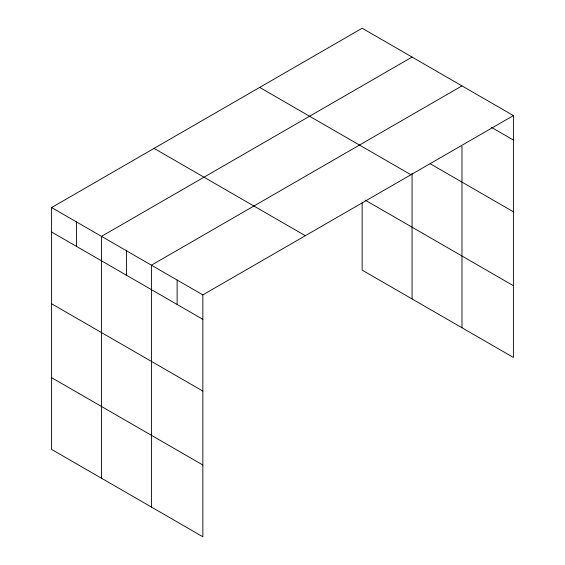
<?xml version="1.0" encoding="UTF-8"?>
<svg xmlns="http://www.w3.org/2000/svg" width="565" height="565" viewBox="0 0 565 565"><rect width="100%" height="100%" fill="white"/><g stroke="black" fill="none" stroke-linecap="round" stroke-linejoin="round"><path stroke-width="0.85" d="M513.408 115.578L202.849 294.881L202.849 536.75L51.592 449.422L51.592 207.546L362.151 28.25L513.408 115.578L513.408 357.454L362.151 270.119L362.151 202.75M412.062 57.072L101.509 236.368L101.509 478.237M461.979 85.887L151.42 265.183L151.42 507.059M491.472 127.379L513.408 140.042M430.212 163.758L513.408 211.79M259.667 87.42L410.925 174.747M365.174 200.123L513.408 285.706M154.076 148.383L305.333 235.711M51.592 207.546L202.849 294.881M51.592 232.01L202.849 319.338M51.592 303.758L202.849 391.086M51.592 377.674L202.849 465.002M461.979 146.222L461.979 327.757M412.062 173.519L412.062 298.942M177.135 280.028L177.135 304.493M126.468 250.775L126.468 275.24M76.55 221.96L76.55 246.418"/></g></svg>
